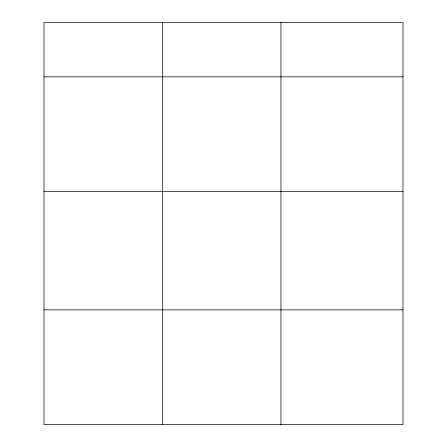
<?xml version="1.0" encoding="UTF-8"?>
<svg xmlns="http://www.w3.org/2000/svg" width="447" height="447" viewBox="0 0 447 447"><rect width="100%" height="100%" fill="white"/><g stroke="black" fill="none" stroke-linecap="round" stroke-linejoin="round"><path stroke-width="0.67" d="M403.004 191.618L403.004 22.35L43.996 22.35L43.996 424.65L403.004 424.65L403.004 191.618L43.996 191.618M43.996 76.839L403.004 76.839M43.996 309.872L403.004 309.872M280.94 22.35L280.94 424.65M162.468 22.35L162.468 424.65"/></g></svg>
